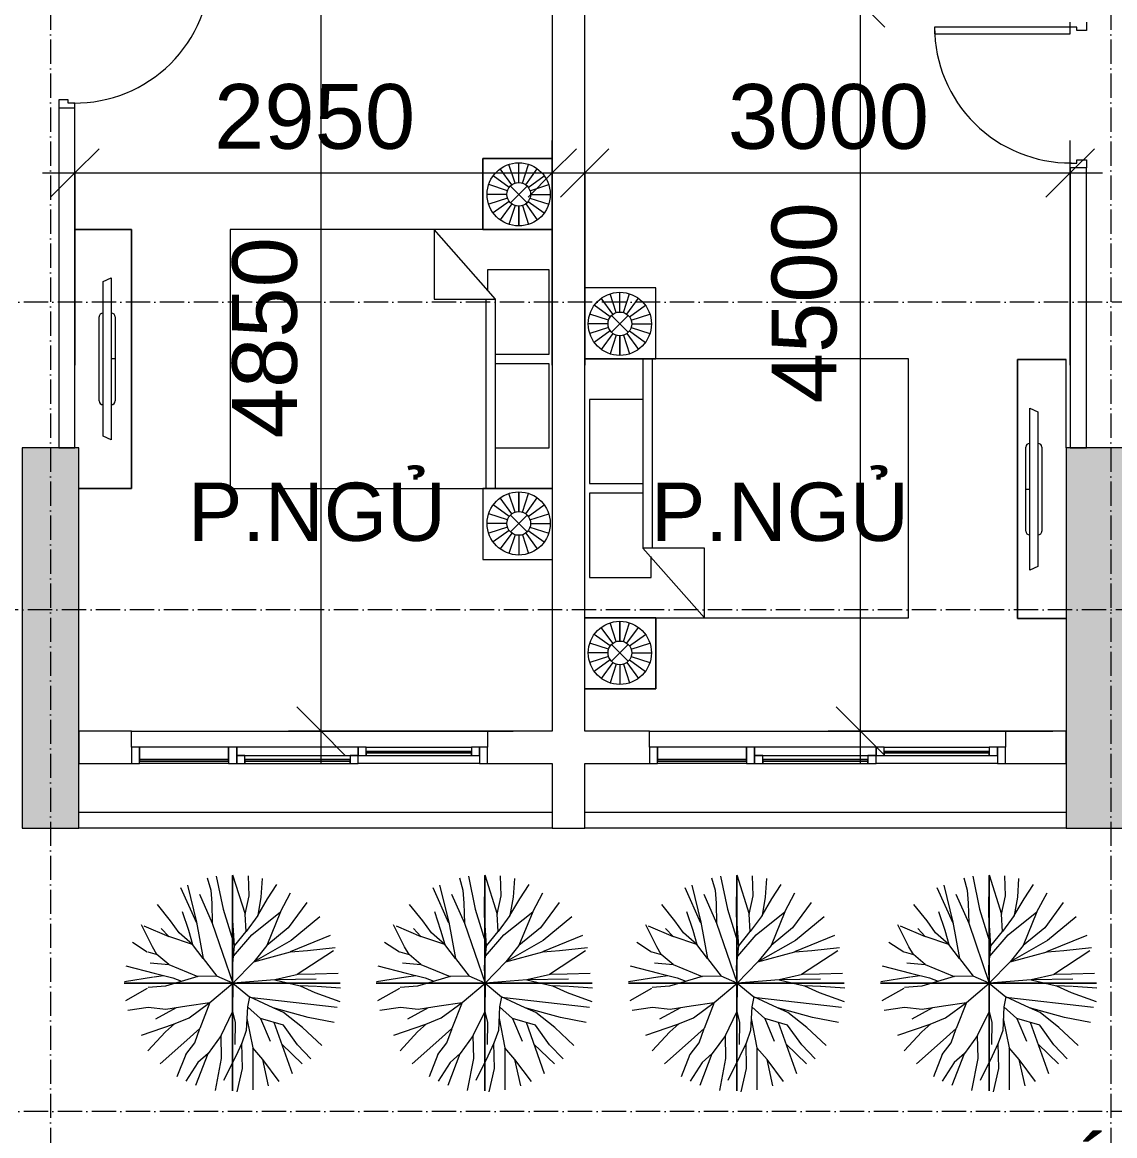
# Model space of a CAD drawing. Header units: millimetres. Extents: x -20215 to 101892, y -17414 to 45470.
# Drawn here: x 10276 to 17026, y 21700 to 28580 of the extents above; entities that cross this region are included whole.
import ezdxf

# ---------------------------------------------------------------- set-up
doc = ezdxf.new("R2010")
doc.units = ezdxf.units.MM
doc.linetypes.add('Grid Line', pattern=[4.2, 3, -0.6, 0, -0.6])
for name, color, linetype, lineweight in [('CHU', 181, 'Continuous', 5), ('CUA', 31, 'Continuous', 9), ('DIM', 1, 'Continuous', 5), ('DIM-200', 1, 'Continuous', 5), ('G-IMPT', 8, 'Continuous', 5), ('L-SITE', 91, 'Continuous', 5), ('NET-CAT', 3, 'Continuous', 15), ('NET-THAY', 2, 'Continuous', 9), ('THIET BI', 44, 'Continuous', 5), ('TRUC', 225, 'Continuous', 5), ('X-COT HAM$0$LC.HA', 8, 'Continuous', 9)]:
    doc.layers.add(name, color=color, linetype=linetype, lineweight=lineweight)
doc.styles.add('Arial_1', font='arial_0.ttf', dxfattribs={"height": 400})
doc.styles.add('Arial_3', font='arial_0.ttf', dxfattribs={"height": 440})
doc.styles.add('Arial_6', font='arial_0.ttf', dxfattribs={"height": 360})
doc.dimstyles.new('Diagonal_-_2mm_Arial', dxfattribs={"dimscale": 304.8, "dimtxt": 408.10376, "dimasz": 0.984252, "dimexe": 0.656168, "dimexo": 4.593176, "dimgap": 0.098425, "dimtad": 1, "dimdec": 0, "dimzin": 0, "dimdsep": 46, "dimtxsty": 'Arial_1', "dimblk1": 'OBLIQUE', "dimblk2": 'OBLIQUE', "dimsah": 1, "dimcen": 0.09, "dimdle": 0.656168, "dimazin": 0, "dimtfac": 1, "dimtdec": 4, "dimtix": 1, "dimtmove": 0, "dimatfit": 3, "dimfxl": 0, "dimtvp": 1, "dimtolj": 1, "dimtzin": 0, "dimlwd": 9, "dimlwe": 9, "dimarcsym": 0})
doc.dimstyles.new('Diagonal_-_2mm_Arial_1', dxfattribs={"dimscale": 304.8, "dimtxt": 408.10376, "dimasz": 0.984252, "dimexe": 0.656168, "dimexo": 4.593176, "dimgap": 0.098425, "dimtad": 1, "dimdec": 0, "dimzin": 0, "dimdsep": 46, "dimtxsty": 'Arial_1', "dimblk1": 'OBLIQUE', "dimblk2": 'OBLIQUE', "dimsah": 1, "dimcen": 0.09, "dimdle": 0.656168, "dimazin": 0, "dimtfac": 1, "dimtdec": 4, "dimtix": 1, "dimtmove": 2, "dimatfit": 3, "dimfxl": 0, "dimtvp": 1, "dimtolj": 1, "dimtzin": 0, "dimlwd": 9, "dimlwe": 9, "dimarcsym": 0})

# ---------------------------------------------------------------- blocks, each defined once
blk = doc.blocks.new('ALC1807-ASCENT PLAZA-KET CAU_rvt-1-MẶT BẰNG TẦNG 4')
at = {"layer": 'X-COT HAM$0$LC.HA'}
h = blk.add_hatch(color=256, dxfattribs=at)
h.dxf.hatch_style = 1
h.paths.add_polyline_path([(10625.5, 25950), (10275.5, 25950), (10275.5, 23600), (10625.5, 23600)])
h = blk.add_hatch(color=256, dxfattribs=at)
h.dxf.hatch_style = 1
h.paths.add_polyline_path([(17075.5, 25950), (16725.5, 25950), (16725.5, 23600), (17075.5, 23600)])
at = {"ltscale": 1000, "elevation": 0}
for points in [[(10625.5, 25950), (10275.5, 25950), (10275.5, 23600), (10625.5, 23600)], [(17075.5, 25950), (16725.5, 25950), (16725.5, 23600), (17075.5, 23600)]]:
    blk.add_lwpolyline(points, close=True, dxfattribs=at)
blk = doc.blocks.new('CUA PHONG NGU - Type 1-1365695-MẶT BẰNG TẦNG 4')
at = {"layer": 'CUA', "lineweight": 5}
for p, q in [((-348.5, 47.7), (-298.5, 47.7)), ((-298.5, 47.7), (-298.5, -11.3)), ((501.5, 47.7), (551.5, 47.7)), ((501.5, -11.3), (501.5, 47.7)), ((-318.5, -52.3), (-348.5, -52.3)), ((-318.5, -11.3), (-318.5, -52.3)), ((-298.5, -11.3), (-318.5, -11.3)), ((521.5, -11.3), (501.5, -11.3)), ((521.5, -52.3), (521.5, -11.3)), ((551.5, -52.3), (521.5, -52.3))]:
    blk.add_line(p, q, dxfattribs=at)
at = {"layer": 'CUA'}
for p, q in [((-277.5, -52.3), (-317.5, -52.3)), ((-317.5, -52.3), (-317.5, -890.3)), ((-277.5, -890.3), (-277.5, -52.3)), ((-317.5, -890.3), (-277.5, -890.3))]:
    blk.add_line(p, q, dxfattribs=at)
at = {"layer": 'CUA', "lineweight": 5}
blk.add_arc((-317.5, -52.3), 838, 270, 0.5, dxfattribs=at)
blk = doc.blocks.new('X-PHONG NGU 2 - X-PHONG NGU 2_Recovery_ 3-1759956-MẶT BẰNG TẦNG 4')
at = {"layer": 'CUA'}
for p, q in [((-1050, 0), (-1100, 0)), ((-1100, 0), (-1100, -100)), ((-500, 0), (-1050, 0)), ((-1050, 0), (-1050, -75)), ((-1050, -100), (-1050, 0)), ((-500, -75), (-500, 0)), ((-450, 0), (-500, 0)), ((-500, 0), (-500, -100)), ((300, 0), (-450, 0)), ((-450, 0), (-450, -50)), ((-450, -100), (-450, 0)), ((300, -50), (300, 0)), ((350, 0), (300, 0)), ((300, 0), (300, -50)), ((350, -50), (350, 0)), ((350, 0), (1000, 0)), ((1050, 0), (1000, 0)), ((1000, 0), (1000, -50)), ((1100, 0), (1050, 0)), ((1050, 0), (1050, -100)), ((1050, -50), (1050, 0)), ((1100, -100), (1100, 0)), ((-450, -50), (300, -50)), ((-400, -50), (-450, -50)), ((-450, -50), (-450, -100)), ((-400, -100), (-400, -50)), ((300, -50), (250, -50)), ((250, -50), (250, -100)), ((300, -50), (350, -50)), ((300, -100), (300, -50)), ((1000, -25), (350, -25)), ((350, -25), (350, -35)), ((350, -35), (1000, -35)), ((1000, -35), (350, -35)), ((350, -35), (350, -50)), ((350, -50), (1000, -50)), ((1000, -35), (1000, -25)), ((1000, -50), (1000, -35)), ((1000, -50), (1050, -50)), ((-1100, -100), (-1050, -100)), ((-500, -75), (-1050, -75)), ((-1050, -75), (-1050, -85)), ((-1050, -75), (-500, -75)), ((-1050, -85), (-500, -85)), ((-500, -100), (-1050, -100)), ((-500, -85), (-500, -75)), ((-500, -100), (-450, -100)), ((-450, -100), (-400, -100)), ((250, -75), (-400, -75)), ((-400, -75), (-400, -85)), ((-400, -85), (250, -85)), ((250, -85), (-400, -85)), ((-400, -85), (-400, -100)), ((-400, -100), (250, -100)), ((250, -85), (250, -75)), ((250, -100), (250, -85)), ((250, -100), (300, -100)), ((1050, -100), (300, -100)), ((1050, -100), (1100, -100))]:
    blk.add_line(p, q, dxfattribs=at)
blk = doc.blocks.new('X-GIUONG - X-GIUONG-1305586-MẶT BẰNG TẦNG 4')
at = {"layer": 'THIET BI'}
for p, q in [((-1239, -0.2), (-1239, -439)), ((-1239, -439), (-1239, -0.2)), ((-1059.6, -158.2), (-1131.2, -59.5)), ((-1039.2, -147.8), (-1076.9, -31.8)), ((-1016.6, -144.2), (-1016.6, -22.2)), ((-993.9, -147.8), (-956.3, -31.8)), ((-973.5, -158.2), (-901.9, -59.5)), ((-800, -439), (-800, -0.2)), ((-800, -0.2), (-800, -2000)), ((-800, -0.2), (-800, -439)), ((-800, -0.2), (-800, -2000)), ((-550, -30), (-550, -410)), ((-30, -30), (-550, -30)), ((-30, -360), (-30, -30)), ((30, -30), (30, -360)), ((550, -30), (30, -30)), ((550, -360), (550, -30)), ((800, -0.2), (800, -439)), ((800, -2000), (800, -0.2)), ((800, -0.2), (800, -439)), ((800, -2000), (800, -0.2)), ((973.5, -158.2), (901.9, -59.5)), ((993.9, -147.8), (956.3, -31.8)), ((1016.6, -144.2), (1016.6, -22.2)), ((1039.2, -147.8), (1076.9, -31.8)), ((1059.6, -158.2), (1131.2, -59.5)), ((1239, -439), (1239, -0.2)), ((1239, -439), (1239, -0.2)), ((-1075.8, -174.4), (-1174.4, -102.7)), ((-957.4, -174.4), (-858.7, -102.7)), ((957.4, -174.4), (858.7, -102.7)), ((1075.8, -174.4), (1174.4, -102.7)), ((-1086.1, -194.8), (-1202.1, -157.1)), ((-1068.3, -269.1), (-964.8, -165.6)), ((-1068.3, -165.6), (-964.8, -269.1)), ((-947, -194.8), (-831, -157.1)), ((947, -194.8), (831, -157.1)), ((1068.3, -269.1), (964.8, -165.6)), ((1068.3, -165.6), (964.8, -269.1)), ((1086.1, -194.8), (1202.1, -157.1)), ((-1089.7, -217.4), (-1211.7, -217.4)), ((-1086.1, -240), (-1202.1, -277.7)), ((-1075.8, -260.4), (-1174.4, -332.1)), ((-957.4, -260.4), (-858.7, -332.1)), ((-947, -240), (-831, -277.7)), ((-943.4, -217.4), (-821.4, -217.4)), ((-821.4, -217.4), (-943.4, -217.4)), ((943.4, -217.4), (821.4, -217.4)), ((821.4, -217.4), (943.4, -217.4)), ((947, -240), (831, -277.7)), ((957.4, -260.4), (858.7, -332.1)), ((1075.8, -260.4), (1174.4, -332.1)), ((1086.1, -240), (1202.1, -277.7)), ((1089.7, -217.4), (1211.7, -217.4)), ((-1059.6, -276.6), (-1131.2, -375.2)), ((-1039.2, -287), (-1076.9, -402.9)), ((-1016.6, -290.5), (-1016.6, -412.5)), ((-993.9, -287), (-956.3, -402.9)), ((-973.5, -276.6), (-901.9, -375.2)), ((973.5, -276.6), (901.9, -375.2)), ((993.9, -287), (956.3, -402.9)), ((1016.6, -290.5), (1016.6, -412.5)), ((1039.2, -287), (1076.9, -402.9)), ((1059.6, -276.6), (1131.2, -375.2)), ((-370, -360), (-800, -740)), ((-550, -410), (-420, -410)), ((-370, -740), (-370, -360)), ((800, -360), (-370, -360)), ((-1239, -439), (-800, -439)), ((-800, -439), (-1239, -439)), ((-370, -420), (800, -420)), ((800, -439), (1239, -439)), ((800, -439), (1239, -439)), ((-800, -740), (-370, -740)), ((-800, -2000), (800, -2000)), ((-800, -2000), (800, -2000))]:
    blk.add_line(p, q, dxfattribs=at)
for centre, radius in [((-1016.6, -217.4), 195.1), ((1016.6, -217.4), 195.1), ((-1016.6, -217.4), 73.2), ((1016.6, -217.4), 73.2)]:
    blk.add_circle(centre, radius, dxfattribs=at)
blk = doc.blocks.new('X-TV - X-TV-1836953-MẶT BẰNG TẦNG 4')
at = {"layer": 'THIET BI'}
for p, q in [((1600, 300.1), (0, 300.1)), ((0, 300.1), (0, 0)), ((0, 300.1), (1600, 300.1)), ((0, 0), (0, 300.1)), ((1600, 0), (1600, 300.1)), ((1600, 300.1), (1600, 0)), ((300, 225), (1300, 225)), ((322.5, 175), (300, 225)), ((540, 250), (1060, 250)), ((800, 250), (800, 225)), ((1300, 225), (1277.5, 175)), ((1277.5, 175), (322.5, 175)), ((1060, 150), (540, 150)), ((1054.7, 0), (1600, 0))]:
    blk.add_line(p, q, dxfattribs=at)
for centre, start_param, end_param in [((540, 225), 0, 1.570796), ((1060, 225), 4.712389, 6.283185), ((540, 175), 1.570796, 3.141593), ((1060, 175), 3.141593, 4.712389)]:
    blk.add_ellipse(centre, major_axis=(0, 25), ratio=0.9, start_param=start_param, end_param=end_param, dxfattribs=at)
blk = doc.blocks.new('CUA PHONG NGU - Type 1-1365721-MẶT BẰNG TẦNG 4')
at = {"layer": 'CUA'}
for p, q in [((-317.5, 890.3), (-277.5, 890.3)), ((-317.5, 52.3), (-317.5, 890.3)), ((-277.5, 890.3), (-277.5, 52.3)), ((-277.5, 52.3), (-317.5, 52.3))]:
    blk.add_line(p, q, dxfattribs=at)
at = {"layer": 'CUA', "lineweight": 5}
for p, q in [((-318.5, 52.3), (-348.5, 52.3)), ((-318.5, 11.3), (-318.5, 52.3)), ((-298.5, 11.3), (-318.5, 11.3)), ((-298.5, -47.7), (-298.5, 11.3)), ((521.5, 11.3), (501.5, 11.3)), ((501.5, 11.3), (501.5, -47.7)), ((551.5, 52.3), (521.5, 52.3)), ((521.5, 52.3), (521.5, 11.3)), ((-348.5, -47.7), (-298.5, -47.7)), ((501.5, -47.7), (551.5, -47.7))]:
    blk.add_line(p, q, dxfattribs=at)
blk.add_arc((-317.5, 52.3), 838, 359.5, 90, dxfattribs=at)
blk = doc.blocks.new('X-GIUONG - X-GIUONG-V33-MẶT BẰNG TẦNG 4')
at = {"layer": 'THIET BI'}
for p, q in [((-1239, -9.8), (-1239, -439)), ((-1239, -439), (-1239, -9.8)), ((-1059.6, -158.2), (-1131.2, -59.5)), ((-1039.2, -147.8), (-1076.9, -31.8)), ((-1016.6, -144.2), (-1016.6, -22.2)), ((-993.9, -147.8), (-956.3, -31.8)), ((-973.5, -158.2), (-901.9, -59.5)), ((-800, -439), (-800, -9.8)), ((-800, -9.8), (-800, -2000)), ((-800, -9.8), (-800, -439)), ((-800, -9.8), (-800, -2000)), ((-550, -30), (-550, -410)), ((-30, -30), (-550, -30)), ((-30, -360), (-30, -30)), ((30, -30), (30, -360)), ((550, -30), (30, -30)), ((550, -360), (550, -30)), ((800, -9.8), (800, -439)), ((800, -2000), (800, -9.8)), ((800, -9.8), (800, -439)), ((800, -2000), (800, -9.8)), ((973.5, -158.2), (901.9, -59.5)), ((993.9, -147.8), (956.3, -31.8)), ((1016.6, -144.2), (1016.6, -22.2)), ((1039.2, -147.8), (1076.9, -31.8)), ((1059.6, -158.2), (1131.2, -59.5)), ((1239, -439), (1239, -9.8)), ((1239, -439), (1239, -9.8)), ((-1075.8, -174.4), (-1174.4, -102.7)), ((-957.4, -174.4), (-858.7, -102.7)), ((957.4, -174.4), (858.7, -102.7)), ((1075.8, -174.4), (1174.4, -102.7)), ((-1086.1, -194.8), (-1202.1, -157.1)), ((-1068.3, -269.1), (-964.8, -165.6)), ((-1068.3, -165.6), (-964.8, -269.1)), ((-947, -194.8), (-831, -157.1)), ((947, -194.8), (831, -157.1)), ((1068.3, -269.1), (964.8, -165.6)), ((1068.3, -165.6), (964.8, -269.1)), ((1086.1, -194.8), (1202.1, -157.1)), ((-1089.7, -217.4), (-1211.7, -217.4)), ((-1086.1, -240), (-1202.1, -277.7)), ((-1075.8, -260.4), (-1174.4, -332.1)), ((-957.4, -260.4), (-858.7, -332.1)), ((-947, -240), (-831, -277.7)), ((-943.4, -217.4), (-821.4, -217.4)), ((-821.4, -217.4), (-943.4, -217.4)), ((943.4, -217.4), (821.4, -217.4)), ((821.4, -217.4), (943.4, -217.4)), ((947, -240), (831, -277.7)), ((957.4, -260.4), (858.7, -332.1)), ((1075.8, -260.4), (1174.4, -332.1)), ((1086.1, -240), (1202.1, -277.7)), ((1089.7, -217.4), (1211.7, -217.4)), ((-1059.6, -276.6), (-1131.2, -375.2)), ((-1039.2, -287), (-1076.9, -402.9)), ((-1016.6, -290.5), (-1016.6, -412.5)), ((-993.9, -287), (-956.3, -402.9)), ((-973.5, -276.6), (-901.9, -375.2)), ((973.5, -276.6), (901.9, -375.2)), ((993.9, -287), (956.3, -402.9)), ((1016.6, -290.5), (1016.6, -412.5)), ((1039.2, -287), (1076.9, -402.9)), ((1059.6, -276.6), (1131.2, -375.2)), ((-370, -360), (-800, -740)), ((-550, -410), (-420, -410)), ((-370, -740), (-370, -360)), ((800, -360), (-370, -360)), ((-1239, -439), (-800, -439)), ((-800, -439), (-1239, -439)), ((-370, -420), (800, -420)), ((800, -439), (1239, -439)), ((800, -439), (1239, -439)), ((-800, -740), (-370, -740)), ((-800, -2000), (800, -2000)), ((-800, -2000), (800, -2000))]:
    blk.add_line(p, q, dxfattribs=at)
for centre, radius in [((-1016.6, -217.4), 195.1), ((1016.6, -217.4), 195.1), ((-1016.6, -217.4), 73.2), ((1016.6, -217.4), 73.2)]:
    blk.add_circle(centre, radius, dxfattribs=at)
blk = doc.blocks.new('X-TV - X-TV-1837240-MẶT BẰNG TẦNG 4')
at = {"layer": 'THIET BI'}
for p, q in [((1600, 350), (0, 350)), ((0, 350), (0, 0.1)), ((0, 350), (1600, 350)), ((0, 0.1), (0, 350)), ((1600, 25.1), (1600, 350)), ((1600, 350), (1600, 25.1)), ((300, 225), (1300, 225)), ((322.5, 175), (300, 225)), ((540, 250), (1060, 250)), ((800, 250), (800, 225)), ((1300, 225), (1277.5, 175)), ((1277.5, 175), (322.5, 175)), ((1060, 150), (540, 150))]:
    blk.add_line(p, q, dxfattribs=at)
for centre, start_param, end_param in [((540, 225), 0, 1.570796), ((1060, 225), 4.712389, 6.283185), ((540, 175), 1.570796, 3.141593), ((1060, 175), 3.141593, 4.712389)]:
    blk.add_ellipse(centre, major_axis=(0, 25), ratio=0.9, start_param=start_param, end_param=end_param, dxfattribs=at)
blk = doc.blocks.new('CAY XANH 1 - new block_dwg_110_植栽_中_高木 - 落葉1_φ4000_H5500-1445069-IDEA-4th Storey - Detail-1404438-MẶT BẰNG TẦNG 4')
at = {"layer": 'G-IMPT'}
for p, q in [((-667, 1111), (-958, 1760)), ((879, 1317), (625, 696)), ((1796, 880), (1057, 580)), ((-1850, 759), (-1578, 578)), ((-1570, 578), (-1398, 529)), ((1855, 599), (1188, 159)), ((-2000, 33), (-1462, 119)), ((-1453, 121), (-1278, 144)), ((-1975, -315), (-1571, -88)), ((1984, -88), (1545, -58)), ((1923, -449), (303, -262)), ((-1423, -653), (-1041, -445)), ((1097, -1672), (762, -724)), ((1278, -1483), (902, -1122)), ((-1024, -1718), (-864, -1308)), ((855, -1808), (552, -1405))]:
    blk.add_line(p, q, dxfattribs=at)
at = {"layer": 'G-IMPT', "flags": 128}
for points in [[(-472, 1941), (-408, 1715), (-389, 1474), (-379, 1110)], [(-306, 1976), (-181, 1368), (30, 691), (242, 956)], [(-5, 2000), (224, 1272), (298, 1613), (285, 1980)], [(541, 1934), (518, 1586), (459, 1252), (641, 1557), (813, 1820)], [(-838, 1808), (-670, 1129), (-546, 458), (-743, 713), (-989, 932), (-1147, 1149), (-1389, 1451)], [(-615, 1645), (-379, 1110), (0, 0), (-295, 133)], [(10, 497), (348, 890), (879, 1317), (1065, 1665)], [(1939, 182), (1516, 167), (1206, 162), (773, 64), (0, 0), (-10, 303), (30, 691), (-10, 1257), (-10, 1592)], [(1364, 1487), (1021, 1024), (625, 696), (384, 396), (0, 0), (305, -251), (268, -432)], [(-934, 1324), (-819, 978), (-743, 713), (-1182, 862)], [(459, 1252), (242, 956), (224, 1272)], [(-1522, 376), (-1182, 348), (-1399, 530), (-1482, 672), (-1685, 1077)], [(-1640, 1059), (-1182, 862), (-1319, 1008)], [(1602, 1227), (1074, 790), (384, 396), (1064, 582), (1374, 607), (1887, 662)], [(-546, 458), (-295, 133), (-645, 125)], [(-1974, 319), (-1451, 187), (-1104, 101), (-945, 37)], [(-1182, 348), (-645, 125), (-1245, -52), (-1564, -80)], [(-1683, -957), (-1092, -755), (-807, -637), (-423, -352), (0, 0), (-5, -527)], [(1538, 78), (773, 64), (1241, -50)], [(1534, -57), (1241, -50), (1512, -168), (1971, -338)], [(-1938, -494), (-1560, -440), (-1235, -475), (-846, -416), (-423, -352), (-610, -834), (-905, -1095), (-1342, -1483)], [(1865, -721), (1389, -632), (743, -453), (305, -251)], [(-217, -960), (-5, -527), (44, -720), (39, -1126)], [(508, -651), (268, -432), (248, -870), (165, -1101)], [(1640, -1145), (1284, -817), (935, -541), (743, -453)], [(-1567, -1243), (-1244, -895), (-1077, -745)], [(258, -651), (365, -1191), (365, -1967)], [(1438, -1391), (1191, -1135), (931, -773), (508, -651), (685, -1070)], [(-867, -1310), (-703, -1095), (-608, -832)], [(-321, -1974), (-207, -1385), (-217, -960), (-458, -1297)], [(76, -1999), (175, -1573), (165, -1101), (52, -1342), (-170, -1795)], [(659, -1888), (552, -1405), (365, -1191)], [(-682, -1880), (-458, -1297), (-645, -1459), (-866, -1803)]]:
    blk.add_lwpolyline(points, dxfattribs=at)
blk = doc.blocks.new('CAY XANH 1 - new block_dwg-1404437-MẶT BẰNG TẦNG 4')
at = {"xscale": 0.5, "yscale": 0.5, "zscale": 0.5}
blk.add_blockref('CAY XANH 1 - new block_dwg_110_植栽_中_高木 - 落葉1_φ4000_H5500-1445069-IDEA-4th Storey - Detail-1404438-MẶT BẰNG TẦNG 4', (-494874, 495980), dxfattribs=at)
blk = doc.blocks.new('CAY XANH 1 - CAY XANH_dwg-1404436-MẶT BẰNG TẦNG 4')
at = {"layer": 'G-IMPT'}
for p, q in [((28746.5, 0), (28733, 0)), ((28788.3, 0), (28770.7, 0)), ((28931.4, 0), (28921.9, 0)), ((29155.3, 0), (29164.1, 0))]:
    blk.add_line(p, q, dxfattribs=at)
at = {"layer": 'G-IMPT', "flags": 128}
for points in [[(28694.1, 0), (28684.6, 0), (28661.3, 0), (28659.4, 0), (28644, 0), (28634.5, 0), (28611.2, 0), (28603.7, 0), (28594.2, 0), (28603.7, 0), (28609.6, 0), (28592.2, 0), (28570.9, 0), (28578.4, 0), (28603.7, 0), (28662, 0), (28642.6, 0), (28600.1, 0), (28579.1, 0), (28609.9, 0), (28604, 0), (28575.2, 0), (28563.7, 0), (28584.7, 0), (28609.9, 0), (28613.8, 0), (28600.1, 0), (28611.8, 0), (28638.7, 0), (28677.6, 0), (28708.4, 0), (28713.9, 0), (28725.7, 0), (28715.9, 0), (28712.3, 0), (28702.5, 0), (28691, 0), (28706.4, 0), (28731.3, 0), (28735.2, 0), (28750.6, 0), (28756.5, 0), (28781.4, 0), (28806.3, 0), (28821.7, 0), (28833.5, 0), (28837.1, 0), (28862.3, 0), (28883.3, 0), (28898.7, 0), (28916, 0), (28931.4, 0)], [(28647.5, 0), (28660.7, 0), (28678.3, 0), (28673.9, 0), (28669.5, 0), (28647.5, 0)], [(29039.2, 0), (29014.3, 0), (28989.4, 0), (28974, 0), (28975.7, 0), (28958.6, 0), (28943.2, 0), (28925.9, 0), (28918, 0), (28931.4, 0), (28920, 0), (28895.1, 0), (28877.7, 0), (28821.5, 0), (28814, 0), (28794.6, 0), (28769.7, 0), (28707.5, 0), (28715.4, 0), (28722.9, 0), (28717.3, 0), (28707.5, 0), (28702, 0), (28694.1, 0)], [(28752.4, 0), (28737, 0), (28715.7, 0)], [(28715.7, 0), (28725.2, 0), (28721.6, 0), (28735, 0), (28740.6, 0), (28746.5, 0), (28765.8, 0), (28752.4, 0)], [(28733, 0), (28738.9, 0), (28756, 0), (28765.8, 0), (28771.4, 0), (28775.3, 0), (28781.2, 0), (28788.7, 0), (28792.7, 0), (28732.7, 0)], [(28732.7, 0), (28740.3, 0), (28815.9, 0), (28825.4, 0), (28881.6, 0), (28895.1, 0), (28898.7, 0), (28889.2, 0), (28895.1, 0), (28904.6, 0), (28921.9, 0), (28927.8, 0)], [(28763.8, 0), (28748.4, 0), (28746.5, 0)], [(28785.1, 0), (28788.7, 0), (28790.7, 0), (28785.1, 0), (28763.8, 0)], [(28770.7, 0), (28768.5, 0), (28779.5, 0), (28788.3, 0)], [(28817.6, 0), (28796.6, 0), (28785.1, 0)], [(28921.9, 0), (28908.5, 0), (28910.5, 0), (28893.1, 0), (28898.7, 0), (28893.1, 0), (28867.9, 0), (28812, 0)], [(28812, 0), (28823.5, 0), (28817.6, 0)], [(28927.8, 0), (28939.3, 0), (28941.3, 0), (28946.8, 0), (28956.7, 0), (28933.4, 0), (28921.9, 0), (28931.4, 0), (28946.8, 0), (28962.2, 0), (28970.1, 0), (28981.6, 0), (28995, 0)], [(29091.3, 0), (29110.6, 0), (29116.2, 0), (29106.7, 0), (29089.3, 0), (29081.8, 0), (29072, 0), (29058.5, 0), (29037.2, 0), (29033.6, 0), (29018.2, 0), (29008.4, 0), (29002.8, 0), (28997, 0), (28983.5, 0), (28966.2, 0), (28958.6, 0), (28956.7, 0), (28939.3, 0), (28921.9, 0)], [(28921.9, 0), (28931.4, 0), (28933.4, 0), (28943.2, 0), (28956.7, 0), (28954.7, 0), (28958.6, 0), (28975.7, 0), (28981.6, 0), (28987.5, 0), (29004.8, 0), (29037.2, 0), (29047.1, 0), (29053, 0), (29041.2, 0), (29043.1, 0), (29051, 0), (29068.4, 0)], [(28995, 0), (29010.4, 0), (29025.8, 0), (29020.2, 0), (29006.5, 0)], [(29006.5, 0), (29025.8, 0), (29029.7, 0), (29018.2, 0), (29025.8, 0), (29045.1, 0), (29053, 0), (29062.5, 0), (29070, 0), (29083.8, 0), (29108.7, 0), (29114.5, 0)], [(29312.7, 0), (29293.4, 0), (29302.9, 0), (29316.3, 0), (29320.3, 0), (29302.9, 0), (29285.5, 0), (29262.6, 0), (29270.1, 0), (29304.9, 0), (29312.7, 0), (29304.9, 0), (29297.3, 0), (29281.9, 0), (29327.3, 0), (29348.6, 0), (29330.1, 0), (29343.5, 0), (29390.9, 0), (29381.4, 0), (29362, 0), (29366, 0), (29373.5, 0), (29352.5, 0), (29344.7, 0), (29331.2, 0), (29311.9, 0), (29298.5, 0), (29229.9, 0), (29212.5, 0), (29205, 0), (29176.1, 0), (29168.3, 0), (29150.9, 0), (29145.3, 0), (29160.7, 0), (29174.2, 0), (29170.2, 0), (29152.9, 0), (29145.3, 0), (29102.8, 0), (29106.7, 0), (29070, 0), (29043.1, 0), (29037.2, 0)], [(29037.2, 0), (29058.5, 0), (29072, 0), (29087.4, 0), (29099.2, 0), (29089.3, 0), (29075.9, 0), (29068.4, 0), (29104.7, 0), (29116.2, 0)], [(29116.2, 0), (29091.3, 0), (29083.8, 0), (29070, 0), (29049, 0), (29039.2, 0)], [(29068.4, 0), (29056.6, 0), (29060.5, 0), (29112.3, 0), (29147, 0), (29158.4, 0), (29135.5, 0), (29131.6, 0), (29147, 0), (29162.4, 0), (29169.9, 0), (29187.3, 0), (29195.1, 0), (29222, 0), (29233.5, 0), (29256.7, 0), (29210.9, 0), (29220.4, 0), (29208.6, 0), (29224, 0), (29237.7, 0), (29247.2, 0), (29260.6, 0), (29268.5, 0), (29283.9, 0), (29299.3, 0), (29312.7, 0)], [(29114.5, 0), (29100.8, 0), (29091.3, 0)], [(29160.7, 0), (29147, 0), (29133.5, 0), (29139.4, 0), (29162.4, 0), (29170.2, 0), (29154.8, 0)], [(29164.1, 0), (29172.9, 0), (29179.5, 0), (29192.7, 0), (29186.1, 0), (29150.9, 0), (29144.3, 0), (29137.8, 0), (29144.3, 0), (29155.3, 0)], [(29154.8, 0), (29162.4, 0), (29181.7, 0), (29191.5, 0), (29185.6, 0), (29212.5, 0), (29224, 0), (29205, 0), (29199.1, 0), (29177.8, 0), (29179.7, 0)], [(29179.7, 0), (29174.2, 0), (29160.7, 0)], [(29221.3, 0), (29199.3, 0), (29186.1, 0), (29199.3, 0)], [(29199.3, 0), (29210.3, 0), (29230.1, 0), (29241.1, 0), (29283.4, 0), (29301, 0), (29296.6, 0), (29238.9, 0), (29241.1, 0), (29225.7, 0), (29221.3, 0)]]:
    blk.add_lwpolyline(points, dxfattribs=at)
for points in [[(28645.7, 0), (28641.3, 0), (28706.9, 0), (28676.5, 0), (28672.1, 0), (28685.3, 0), (28676.5, 0)], [(28690.8, 0), (28669.5, 0), (28662, 0), (28675.4, 0), (28681, 0), (28698.3, 0), (28700.3, 0)], [(28737.7, 0), (28750.9, 0), (28759.7, 0), (28755.3, 0), (28737.7, 0), (28711.3, 0), (28700.3, 0), (28698.1, 0), (28715.7, 0), (28717.9, 0), (28722.3, 0), (28739.9, 0)], [(28785.9, 0), (28783.7, 0), (28768.3, 0), (28757.3, 0), (28752.9, 0), (28748.5, 0), (28768.3, 0), (28777.1, 0)], [(28904.6, 0), (28915.6, 0), (28871.6, 0), (28805.9, 0), (28810.3, 0), (28803.7, 0), (28873.8, 0), (28882.6, 0)], [(28871.6, 0), (28858.4, 0), (28851.8, 0), (28862.8, 0)], [(28898, 0), (28909, 0), (28928.8, 0), (28931, 0), (28935.4, 0), (28942, 0), (28931, 0), (28909, 0), (28880.4, 0)], [(28926.6, 0), (28942, 0), (28957.4, 0), (28950.8, 0), (28975, 0), (28957.4, 0), (28948.6, 0), (28915.6, 0)], [(28970.6, 0), (28975, 0), (28957.4, 0), (28942, 0), (28955.2, 0), (28950.8, 0)], [(29036.6, 0), (29043.2, 0), (29045.4, 0), (29025.6, 0), (29023.4, 0)], [(29118, 0), (29115.8, 0), (29135.6, 0), (29140, 0), (29129, 0)], [(29157.5, 0), (29161.9, 0), (29190.5, 0), (29194.9, 0), (29192.7, 0), (29205.9, 0), (29225.7, 0), (29219.1, 0), (29205.9, 0), (29203.7, 0), (29192.7, 0), (29164.1, 0)], [(29287, 0), (29239.4, 0), (29231.8, 0), (29294.6, 0), (29300.5, 0), (29319.8, 0), (29304.4, 0)]]:
    blk.add_lwpolyline(points, close=True, dxfattribs=at)
blk = doc.blocks.new('CAY XANH 1 - CAY XANH_dwg-1404435-MẶT BẰNG TẦNG 4')
at = {"layer": 'G-IMPT'}
for p, q in [((0, -28746.5), (0, -28733)), ((0, -28788.3), (0, -28770.7)), ((0, -28931.4), (0, -28921.9)), ((0, -29155.3), (0, -29164.1))]:
    blk.add_line(p, q, dxfattribs=at)
at = {"layer": 'G-IMPT', "flags": 128}
for points in [[(0, -28694.1), (0, -28684.6), (0, -28661.3), (0, -28659.4), (0, -28644), (0, -28634.5), (0, -28611.2), (0, -28603.7), (0, -28594.2), (0, -28603.7), (0, -28609.6), (0, -28592.2), (0, -28570.9), (0, -28578.4), (0, -28603.7), (0, -28662), (0, -28642.6), (0, -28600.1), (0, -28579.1), (0, -28609.9), (0, -28604), (0, -28575.2), (0, -28563.7), (0, -28584.7), (0, -28609.9), (0, -28613.8), (0, -28600.1), (0, -28611.8), (0, -28638.7), (0, -28677.6), (0, -28708.4), (0, -28713.9), (0, -28725.7), (0, -28715.9), (0, -28712.3), (0, -28702.5), (0, -28691), (0, -28706.4), (0, -28731.3), (0, -28735.2), (0, -28750.6), (0, -28756.5), (0, -28781.4), (0, -28806.3), (0, -28821.7), (0, -28833.5), (0, -28837.1), (0, -28862.3), (0, -28883.3), (0, -28898.7), (0, -28916), (0, -28931.4)], [(0, -28647.5), (0, -28660.7), (0, -28678.3), (0, -28673.9), (0, -28669.5), (0, -28647.5)], [(0, -29039.2), (0, -29014.3), (0, -28989.4), (0, -28974), (0, -28975.7), (0, -28958.6), (0, -28943.2), (0, -28925.9), (0, -28918), (0, -28931.4), (0, -28920), (0, -28895.1), (0, -28877.7), (0, -28821.5), (0, -28814), (0, -28794.6), (0, -28769.7), (0, -28707.5), (0, -28715.4), (0, -28722.9), (0, -28717.3), (0, -28707.5), (0, -28702), (0, -28694.1)], [(0, -28752.4), (0, -28737), (0, -28715.7)], [(0, -28715.7), (0, -28725.2), (0, -28721.6), (0, -28735), (0, -28740.6), (0, -28746.5), (0, -28765.8), (0, -28752.4)], [(0, -28733), (0, -28738.9), (0, -28756), (0, -28765.8), (0, -28771.4), (0, -28775.3), (0, -28781.2), (0, -28788.7), (0, -28792.7), (0, -28732.7)], [(0, -28732.7), (0, -28740.3), (0, -28815.9), (0, -28825.4), (0, -28881.6), (0, -28895.1), (0, -28898.7), (0, -28889.2), (0, -28895.1), (0, -28904.6), (0, -28921.9), (0, -28927.8)], [(0, -28763.8), (0, -28748.4), (0, -28746.5)], [(0, -28785.1), (0, -28788.7), (0, -28790.7), (0, -28785.1), (0, -28763.8)], [(0, -28770.7), (0, -28768.5), (0, -28779.5), (0, -28788.3)], [(0, -28817.6), (0, -28796.6), (0, -28785.1)], [(0, -28921.9), (0, -28908.5), (0, -28910.5), (0, -28893.1), (0, -28898.7), (0, -28893.1), (0, -28867.9), (0, -28812)], [(0, -28812), (0, -28823.5), (0, -28817.6)], [(0, -28927.8), (0, -28939.3), (0, -28941.3), (0, -28946.8), (0, -28956.7), (0, -28933.4), (0, -28921.9), (0, -28931.4), (0, -28946.8), (0, -28962.2), (0, -28970.1), (0, -28981.6), (0, -28995)], [(0, -29091.3), (0, -29110.6), (0, -29116.2), (0, -29106.7), (0, -29089.3), (0, -29081.8), (0, -29072), (0, -29058.5), (0, -29037.2), (0, -29033.6), (0, -29018.2), (0, -29008.4), (0, -29002.8), (0, -28997), (0, -28983.5), (0, -28966.2), (0, -28958.6), (0, -28956.7), (0, -28939.3), (0, -28921.9)], [(0, -28921.9), (0, -28931.4), (0, -28933.4), (0, -28943.2), (0, -28956.7), (0, -28954.7), (0, -28958.6), (0, -28975.7), (0, -28981.6), (0, -28987.5), (0, -29004.8), (0, -29037.2), (0, -29047.1), (0, -29053), (0, -29041.2), (0, -29043.1), (0, -29051), (0, -29068.4)], [(0, -28995), (0, -29010.4), (0, -29025.8), (0, -29020.2), (0, -29006.5)], [(0, -29006.5), (0, -29025.8), (0, -29029.7), (0, -29018.2), (0, -29025.8), (0, -29045.1), (0, -29053), (0, -29062.5), (0, -29070), (0, -29083.8), (0, -29108.7), (0, -29114.5)], [(0, -29312.7), (0, -29293.4), (0, -29302.9), (0, -29316.3), (0, -29320.3), (0, -29302.9), (0, -29285.5), (0, -29262.6), (0, -29270.1), (0, -29304.9), (0, -29312.7), (0, -29304.9), (0, -29297.3), (0, -29281.9), (0, -29327.3), (0, -29348.6), (0, -29330.1), (0, -29343.5), (0, -29390.9), (0, -29381.4), (0, -29362), (0, -29366), (0, -29373.5), (0, -29352.5), (0, -29344.7), (0, -29331.2), (0, -29311.9), (0, -29298.5), (0, -29229.9), (0, -29212.5), (0, -29205), (0, -29176.1), (0, -29168.3), (0, -29150.9), (0, -29145.3), (0, -29160.7), (0, -29174.2), (0, -29170.2), (0, -29152.9), (0, -29145.3), (0, -29102.8), (0, -29106.7), (0, -29070), (0, -29043.1), (0, -29037.2)], [(0, -29037.2), (0, -29058.5), (0, -29072), (0, -29087.4), (0, -29099.2), (0, -29089.3), (0, -29075.9), (0, -29068.4), (0, -29104.7), (0, -29116.2)], [(0, -29116.2), (0, -29091.3), (0, -29083.8), (0, -29070), (0, -29049), (0, -29039.2)], [(0, -29068.4), (0, -29056.6), (0, -29060.5), (0, -29112.3), (0, -29147), (0, -29158.4), (0, -29135.5), (0, -29131.6), (0, -29147), (0, -29162.4), (0, -29169.9), (0, -29187.3), (0, -29195.1), (0, -29222), (0, -29233.5), (0, -29256.7), (0, -29210.9), (0, -29220.4), (0, -29208.6), (0, -29224), (0, -29237.7), (0, -29247.2), (0, -29260.6), (0, -29268.5), (0, -29283.9), (0, -29299.3), (0, -29312.7)], [(0, -29114.5), (0, -29100.8), (0, -29091.3)], [(0, -29160.7), (0, -29147), (0, -29133.5), (0, -29139.4), (0, -29162.4), (0, -29170.2), (0, -29154.8)], [(0, -29164.1), (0, -29172.9), (0, -29179.5), (0, -29192.7), (0, -29186.1), (0, -29150.9), (0, -29144.3), (0, -29137.8), (0, -29144.3), (0, -29155.3)], [(0, -29154.8), (0, -29162.4), (0, -29181.7), (0, -29191.5), (0, -29185.6), (0, -29212.5), (0, -29224), (0, -29205), (0, -29199.1), (0, -29177.8), (0, -29179.7)], [(0, -29179.7), (0, -29174.2), (0, -29160.7)], [(0, -29221.3), (0, -29199.3), (0, -29186.1), (0, -29199.3)], [(0, -29199.3), (0, -29210.3), (0, -29230.1), (0, -29241.1), (0, -29283.4), (0, -29301), (0, -29296.6), (0, -29238.9), (0, -29241.1), (0, -29225.7), (0, -29221.3)]]:
    blk.add_lwpolyline(points, dxfattribs=at)
for points in [[(0, -28645.7), (0, -28641.3), (0, -28706.9), (0, -28676.5), (0, -28672.1), (0, -28685.3), (0, -28676.5)], [(0, -28690.8), (0, -28669.5), (0, -28662), (0, -28675.4), (0, -28681), (0, -28698.3), (0, -28700.3)], [(0, -28737.7), (0, -28750.9), (0, -28759.7), (0, -28755.3), (0, -28737.7), (0, -28711.3), (0, -28700.3), (0, -28698.1), (0, -28715.7), (0, -28717.9), (0, -28722.3), (0, -28739.9)], [(0, -28785.9), (0, -28783.7), (0, -28768.3), (0, -28757.3), (0, -28752.9), (0, -28748.5), (0, -28768.3), (0, -28777.1)], [(0, -28904.6), (0, -28915.6), (0, -28871.6), (0, -28805.9), (0, -28810.3), (0, -28803.7), (0, -28873.8), (0, -28882.6)], [(0, -28871.6), (0, -28858.4), (0, -28851.8), (0, -28862.8)], [(0, -28898), (0, -28909), (0, -28928.8), (0, -28931), (0, -28935.4), (0, -28942), (0, -28931), (0, -28909), (0, -28880.4)], [(0, -28926.6), (0, -28942), (0, -28957.4), (0, -28950.8), (0, -28975), (0, -28957.4), (0, -28948.6), (0, -28915.6)], [(0, -28970.6), (0, -28975), (0, -28957.4), (0, -28942), (0, -28955.2), (0, -28950.8)], [(0, -29036.6), (0, -29043.2), (0, -29045.4), (0, -29025.6), (0, -29023.4)], [(0, -29118), (0, -29115.8), (0, -29135.6), (0, -29140), (0, -29129)], [(0, -29157.5), (0, -29161.9), (0, -29190.5), (0, -29194.9), (0, -29192.7), (0, -29205.9), (0, -29225.7), (0, -29219.1), (0, -29205.9), (0, -29203.7), (0, -29192.7), (0, -29164.1)], [(0, -29287), (0, -29239.4), (0, -29231.8), (0, -29294.6), (0, -29300.5), (0, -29319.8), (0, -29304.4)]]:
    blk.add_lwpolyline(points, close=True, dxfattribs=at)
blk = doc.blocks.new('CAY XANH 1 - CAY XANH 1-1405520-MẶT BẰNG TẦNG 4')
for name, p, xscale, yscale, zscale in [('CAY XANH 1 - new block_dwg-1404437-MẶT BẰNG TẦNG 4', (331762.8, -332503.6), 0.6703958691910499, 0.6703958691910499, 0.6703958691910499), ('CAY XANH 1 - CAY XANH_dwg-1404435-MẶT BẰNG TẦNG 4', (0, 46610), 1.608504446305672, 1.608504446305672, 1.608504446305672), ('CAY XANH 1 - CAY XANH_dwg-1404436-MẶT BẰNG TẦNG 4', (-46720.7, 0), 1.612196637345681, 1.612196637345681, 1.612196637345681)]:
    blk.add_blockref(name, p, dxfattribs=dict(xscale=xscale, yscale=yscale, zscale=zscale))
blk = doc.blocks.new('DIMBLOCK66-MẶT BẰNG TẦNG 4')
at = {"layer": 'DIM-200', "lineweight": 9, "transparency": 16777216}
for p, q in [((10600.5, 26461), (10600.5, 27848.8)), ((10600.5, 27648.8), (10750.5, 27798.8)), ((13550.5, 26461), (13550.5, 27848.8)), ((13550.5, 27648.8), (13700.5, 27798.8)), ((10400.5, 27648.8), (13750.5, 27648.8)), ((10600.5, 27648.8), (10450.5, 27498.8)), ((10600.5, 27648.8), (10600.5, 26461)), ((13550.5, 27648.8), (13400.5, 27498.8)), ((13550.5, 27648.8), (13550.5, 26461))]:
    blk.add_line(p, q, dxfattribs=at)
at = {"layer": 'DIM-200', "color": 0, "lineweight": 9, "transparency": 16777216, "insert": (11460.2, 28198.1), "char_height": 400, "width": 1476.708, "attachment_point": 1, "line_spacing_factor": 0.941778, "style": 'Arial_1'}
blk.add_mtext('2950', dxfattribs=at)
blk = doc.blocks.new('_Oblique')
at = {"color": 0, "linetype": 'ByBlock', "lineweight": -2}
blk.add_line((-0.5, -0.5), (0.5, 0.5), dxfattribs=at)
blk = doc.blocks.new('DIMBLOCK67-MẶT BẰNG TẦNG 4')
at = {"layer": 'DIM-200', "lineweight": 9, "transparency": 16777216}
for p, q in [((12121.4, 23999.9), (12121.4, 29249.9)), ((12121.4, 29049.9), (11971.4, 29199.9)), ((11559.2, 29049.9), (12321.4, 29049.9)), ((12121.4, 29049.9), (11559.2, 29049.9)), ((12121.4, 29049.9), (12271.4, 28899.9)), ((12121.4, 24199.9), (11971.4, 24349.9)), ((13309.3, 24199.9), (11921.4, 24199.9)), ((12121.4, 24199.9), (12271.4, 24049.9)), ((12121.4, 24199.9), (13309.3, 24199.9))]:
    blk.add_line(p, q, dxfattribs=at)
at = {"layer": 'DIM-200', "color": 0, "lineweight": 9, "transparency": 16777216, "insert": (11572.1, 26009.6), "char_height": 400, "width": 1476.708, "attachment_point": 1, "rotation": 90, "line_spacing_factor": 0.941778, "style": 'Arial_1'}
blk.add_mtext('4850', dxfattribs=at)
blk = doc.blocks.new('DIMBLOCK68-MẶT BẰNG TẦNG 4')
at = {"layer": 'DIM-200', "lineweight": 9, "transparency": 16777216}
for p, q in [((15455.1, 24000), (15455.1, 28899.9)), ((15455.1, 28699.9), (15305.1, 28849.9)), ((16642.9, 28699.9), (15255.1, 28699.9)), ((15455.1, 28699.9), (15605.1, 28549.9)), ((15455.1, 28699.9), (16642.9, 28699.9)), ((15455.1, 24200), (15305.1, 24350)), ((16642.9, 24200), (15255.1, 24200)), ((15455.1, 24200), (15605.1, 24050)), ((15455.1, 24200), (16642.9, 24200))]:
    blk.add_line(p, q, dxfattribs=at)
at = {"layer": 'DIM-200', "color": 0, "lineweight": 9, "transparency": 16777216, "insert": (14905.8, 26225.7), "char_height": 400, "width": 1476.708, "attachment_point": 1, "rotation": 90, "line_spacing_factor": 0.941778, "style": 'Arial_1'}
blk.add_mtext('4500', dxfattribs=at)
blk = doc.blocks.new('DIMBLOCK69-MẶT BẰNG TẦNG 4')
at = {"layer": 'DIM-200', "lineweight": 9, "transparency": 16777216}
for p, q in [((13750.5, 26461), (13750.5, 27848.8)), ((13750.5, 27648.8), (13900.5, 27798.8)), ((16750.5, 26461), (16750.5, 27848.8)), ((16750.5, 27648.8), (16900.5, 27798.8)), ((13550.5, 27648.8), (16950.5, 27648.8)), ((13750.5, 27648.8), (13600.5, 27498.8)), ((13750.5, 27648.8), (13750.5, 26461)), ((16750.5, 27648.8), (16600.5, 27498.8)), ((16750.5, 27648.8), (16750.5, 26461))]:
    blk.add_line(p, q, dxfattribs=at)
at = {"layer": 'DIM-200', "color": 0, "lineweight": 9, "transparency": 16777216, "insert": (14635.3, 28198.1), "char_height": 400, "width": 1476.708, "attachment_point": 1, "line_spacing_factor": 0.941778, "style": 'Arial_1'}
blk.add_mtext('3000', dxfattribs=at)

msp = doc.modelspace()

# ---------------------------------------------------------------- linework, layer by layer
at = {"layer": 'NET-CAT'}
for p, q in [((13550.5, 29949.9), (13550.5, 24199.9)), ((13750.5, 24200), (13750.5, 28699.9)), ((10600.5, 28049.9), (10500.5, 28049.9)), ((10500.5, 28049.9), (10500.5, 25950)), ((10600.5, 25950), (10600.5, 28049.9)), ((16750.5, 27679.9), (16750.5, 25949.9)), ((16850.5, 27679.9), (16750.5, 27679.9)), ((16850.5, 25949.9), (16850.5, 27679.9)), ((10500.5, 25950), (10600.5, 25950)), ((16750.5, 25949.9), (16850.5, 25949.9)), ((10950.5, 24199.9), (10625.5, 24199.9)), ((10625.5, 24199.9), (10625.5, 23999.9)), ((10950.5, 24099.9), (10950.5, 24199.9)), ((13550.5, 24199.9), (13150.5, 24199.9)), ((13150.5, 24199.9), (13150.5, 24099.9)), ((14150.5, 24200), (13750.5, 24200)), ((14150.5, 24100), (14150.5, 24200)), ((16725.5, 24200), (16350.5, 24200)), ((16350.5, 24200), (16350.5, 24100)), ((16725.5, 24000), (16725.5, 24200)), ((10625.5, 23999.9), (10950.5, 23999.9)), ((13150.5, 23999.9), (13550.5, 23999.9)), ((13550.5, 24000), (13550.5, 23599.9)), ((13750.5, 24000), (14150.5, 24000)), ((13750.5, 23599.9), (13750.5, 24000)), ((16350.5, 24000), (16725.5, 24000)), ((13550.5, 23599.9), (13750.5, 23599.9))]:
    msp.add_line(p, q, dxfattribs=at)
at = {"layer": 'NET-THAY'}
for p, q in [((10950.5, 24199.9), (13150.5, 24199.9)), ((14150.5, 24200), (16350.5, 24200)), ((10625.5, 23699.9), (13550.5, 23699.9)), ((13750.5, 23699.9), (16725.5, 23699.9)), ((13550.5, 23599.9), (10625.5, 23599.9)), ((16725.5, 23599.9), (13750.5, 23599.9))]:
    msp.add_line(p, q, dxfattribs=at)
at = {"layer": 'TRUC', "linetype": 'Grid Line', "ltscale": 50}
for p, q in [((10450.5, 43599.9), (10450.5, -4500.1)), ((17000.5, 43599.9), (17000.5, -4500.1)), ((43000.5, 26849.9), (-12092.4, 26849.9)), ((43025.5, 24949.9), (-14382, 24949.9)), ((43000.5, 21849.9), (-12092.4, 21849.9))]:
    msp.add_line(p, q, dxfattribs=at)

# ---------------------------------------------------------------- block references
at = {"layer": 'CUA'}
for name, p, rotation in [('CUA PHONG NGU - Type 1-1365721-MẶT BẰNG TẦNG 4', (10548.3, 28601.4), 270), ('CUA PHONG NGU - Type 1-1365695-MẶT BẰNG TẦNG 4', (16802.8, 28231.4), 269.9999999999999)]:
    msp.add_blockref(name, p, dxfattribs=dict(at, rotation=rotation))
for p in [(12050.5, 24099.9), (15250.5, 24100)]:
    msp.add_blockref('X-PHONG NGU 2 - X-PHONG NGU 2_Recovery_ 3-1759956-MẶT BẰNG TẦNG 4', p, dxfattribs=at)
at = {"layer": 'L-SITE'}
for p in [(11575.5, 22642.6), (13133.4, 22642.6), (14691.3, 22642.6), (16249.1, 22642.6)]:
    msp.add_blockref('CAY XANH 1 - CAY XANH 1-1405520-MẶT BẰNG TẦNG 4', p, dxfattribs=at)
at = {"layer": 'NET-CAT', "lineweight": 5}
msp.add_blockref('ALC1807-ASCENT PLAZA-KET CAU_rvt-1-MẶT BẰNG TẦNG 4', (0, 0), dxfattribs=at)
at = {"layer": 'THIET BI'}
for name, p, rotation in [('X-GIUONG - X-GIUONG-V33-MẶT BẰNG TẦNG 4', (13560.4, 26499.9), 269.9999999999997), ('X-TV - X-TV-1837240-MẶT BẰNG TẦNG 4', (10600.4, 27299.9), 269.9999999999997), ('X-GIUONG - X-GIUONG-1305586-MẶT BẰNG TẦNG 4', (13750.4, 25699.9), 89.99999999999984), ('X-TV - X-TV-1836953-MẶT BẰNG TẦNG 4', (16725.5, 24895.2), 89.9999999999999)]:
    msp.add_blockref(name, p, dxfattribs=dict(at, rotation=rotation))

# ---------------------------------------------------------------- texts
at = {"layer": 'CHU', "color": 7, "char_height": 360, "width": 1589.74, "attachment_point": 1, "line_spacing_factor": 0.936439, "style": 'Arial_6'}
for insert in [(11300.1, 25735.4), (14160.5, 25735.4)]:
    msp.add_mtext('\\pt2540.0016,5079.9996,7620.0012,10159.9992,12700.0008,15239.9988,17780.0004,20319.9984,22860,25400.0016,27939.9996,30480.0012,33019.9992,35560.0008,38099.9988,40640.0004,43179.9984,45720,48260.0016,50799.9996,53340.0012,55879.9992,58420.0008,60959.9988,63500.0004,66039.9984,68580,71120.0016,73659.9996,76200.0012,78739.9992,81280.0008;P.NGỦ', dxfattribs=dict(at, insert=insert))
at = {"layer": 'CHU', "insert": (21834, 21628.4), "char_height": 400, "width": 8782.01, "attachment_point": 3, "line_spacing_factor": 0.936439, "style": 'Arial_3'}
msp.add_mtext('THANG MÁY PHỤC VỤ PCCC', dxfattribs=at)

# ---------------------------------------------------------------- dimensions: what is measured, and where the dimension line sits
at = {"layer": 'DIM', "lineweight": 9}
dim = msp.add_linear_dim(base=(12121.4, 29049.9), p1=(11909.3, 24199.9), p2=(10159.2, 29049.9), angle=90, dimstyle='Diagonal_-_2mm_Arial', override={"dimpost": '<>', "dimfxl": 5156.077575}, dxfattribs=at)
dim.commit()
dim.dimension.update_dxf_attribs({"geometry": 'DIMBLOCK67-MẶT BẰNG TẦNG 4', "text_midpoint": (11887.2, 26624.9)})
dim = msp.add_linear_dim(base=(15455.1, 28699.9), p1=(15242.9, 24200), p2=(15242.9, 28699.9), angle=90, dimstyle='Diagonal_-_2mm_Arial_1', override={"dimpost": '<>', "dimfxl": 4499.902377}, dxfattribs=at)
dim.commit()
dim.dimension.update_dxf_attribs({"geometry": 'DIMBLOCK68-MẶT BẰNG TẦNG 4', "text_midpoint": (15172.4, 26964), "dimtype": 160, "text_rotation": 90})
for base, p1, p2, override, picture, middle in [((13550.5, 27648.8), (10600.5, 27861), (13550.5, 27861), {"dimpost": '<>', "dimfxl": 2950.010211}, 'DIMBLOCK66-MẶT BẰNG TẦNG 4', (12075.5, 27883)), ((16750.5, 27648.8), (13750.5, 27861), (16750.5, 27861), {"dimpost": '<>', "dimfxl": 3000}, 'DIMBLOCK69-MẶT BẰNG TẦNG 4', (15250.5, 27883.2))]:
    dim = msp.add_linear_dim(base=base, p1=p1, p2=p2, dimstyle='Diagonal_-_2mm_Arial', override=override, dxfattribs=at)
    dim.commit()
    dim.dimension.update_dxf_attribs({"geometry": picture, "text_midpoint": middle})

doc.saveas('drawing.dxf')
